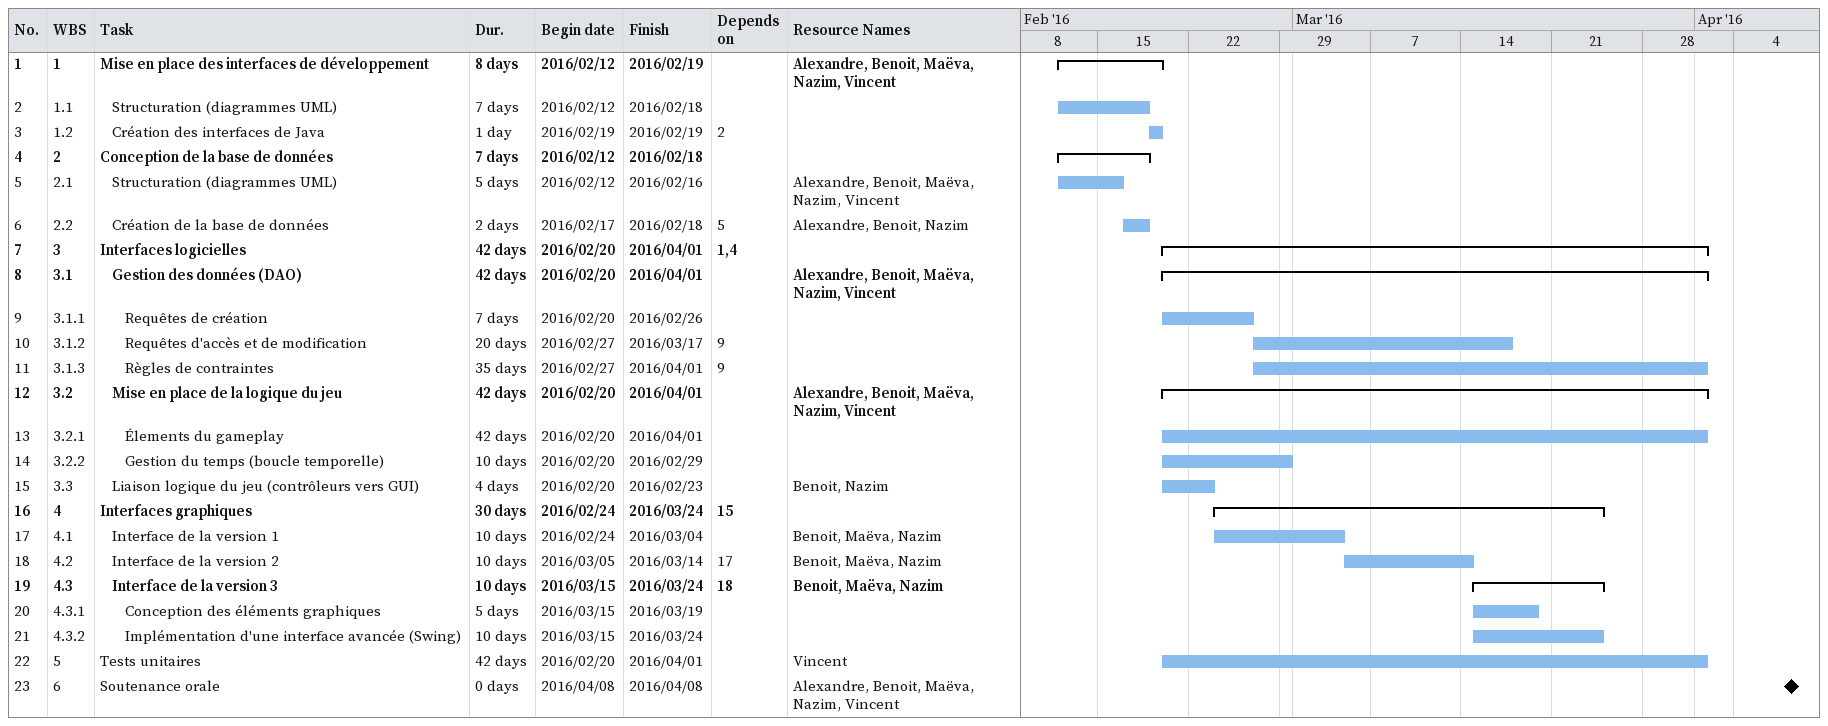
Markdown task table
| ID | WBS | Task | Duration | Start | Finish | Predecessors | Resources |
|---|---|---|---|---|---|---|---|
| 1 | 1 | **Mise en place des interfaces de développement** | 8d | 2016-02-12 | 2016-02-19 |  | Alexandre, Benoit, Maëva, Nazim, Vincent |
| 2 | 1.1 | Structuration (diagrammes UML) | 7d | 2016-02-12 | 2016-02-18 |  |  |
| 3 | 1.2 | Création des interfaces de Java | 1d | 2016-02-19 | 2016-02-19 | 2 |  |
| 4 | 2 | **Conception de la base de données** | 7d | 2016-02-12 | 2016-02-18 |  |  |
| 5 | 2.1 | Structuration (diagrammes UML) | 5d | 2016-02-12 | 2016-02-16 |  | Alexandre, Benoit, Maëva, Nazim, Vincent |
| 6 | 2.2 | Création de la base de données | 2d | 2016-02-17 | 2016-02-18 | 5 | Alexandre, Benoit, Nazim |
| 7 | 3 | **Interfaces logicielles** | 42d | 2016-02-20 | 2016-04-01 | 1, 4 |  |
| 8 | 3.1 | **Gestion des données (DAO)** | 42d | 2016-02-20 | 2016-04-01 |  | Alexandre, Benoit, Maëva, Nazim, Vincent |
| 9 | 3.1.1 | Requêtes de création | 7d | 2016-02-20 | 2016-02-26 |  |  |
| 10 | 3.1.2 | Requêtes d'accès et de modification | 20d | 2016-02-27 | 2016-03-17 | 9 |  |
| 11 | 3.1.3 | Règles de contraintes | 35d | 2016-02-27 | 2016-04-01 | 9 |  |
| 12 | 3.2 | **Mise en place de la logique du jeu** | 42d | 2016-02-20 | 2016-04-01 |  | Alexandre, Benoit, Maëva, Nazim, Vincent |
| 13 | 3.2.1 | Élements du gameplay | 42d | 2016-02-20 | 2016-04-01 |  |  |
| 14 | 3.2.2 | Gestion du temps (boucle temporelle) | 10d | 2016-02-20 | 2016-02-29 |  |  |
| 15 | 3.3 | Liaison logique du jeu (contrôleurs vers GUI) | 4d | 2016-02-20 | 2016-02-23 |  | Benoit, Nazim |
| 16 | 4 | **Interfaces graphiques** | 30d | 2016-02-24 | 2016-03-24 | 15 |  |
| 17 | 4.1 | Interface de la version 1 | 10d | 2016-02-24 | 2016-03-04 |  | Benoit, Maëva, Nazim |
| 18 | 4.2 | Interface de la version 2 | 10d | 2016-03-05 | 2016-03-14 | 17 | Benoit, Maëva, Nazim |
| 19 | 4.3 | **Interface de la version 3** | 10d | 2016-03-15 | 2016-03-24 | 18 | Benoit, Maëva, Nazim |
| 20 | 4.3.1 | Conception des éléments graphiques | 5d | 2016-03-15 | 2016-03-19 |  |  |
| 21 | 4.3.2 | Implémentation d'une interface avancée (Swing) | 10d | 2016-03-15 | 2016-03-24 |  |  |
| 22 | 5 | Tests unitaires | 42d | 2016-02-20 | 2016-04-01 |  | Vincent |
| 23 | 6 | Soutenance orale | 0d | 2016-04-08 | 2016-04-08 |  | Alexandre, Benoit, Maëva, Nazim, Vincent |
